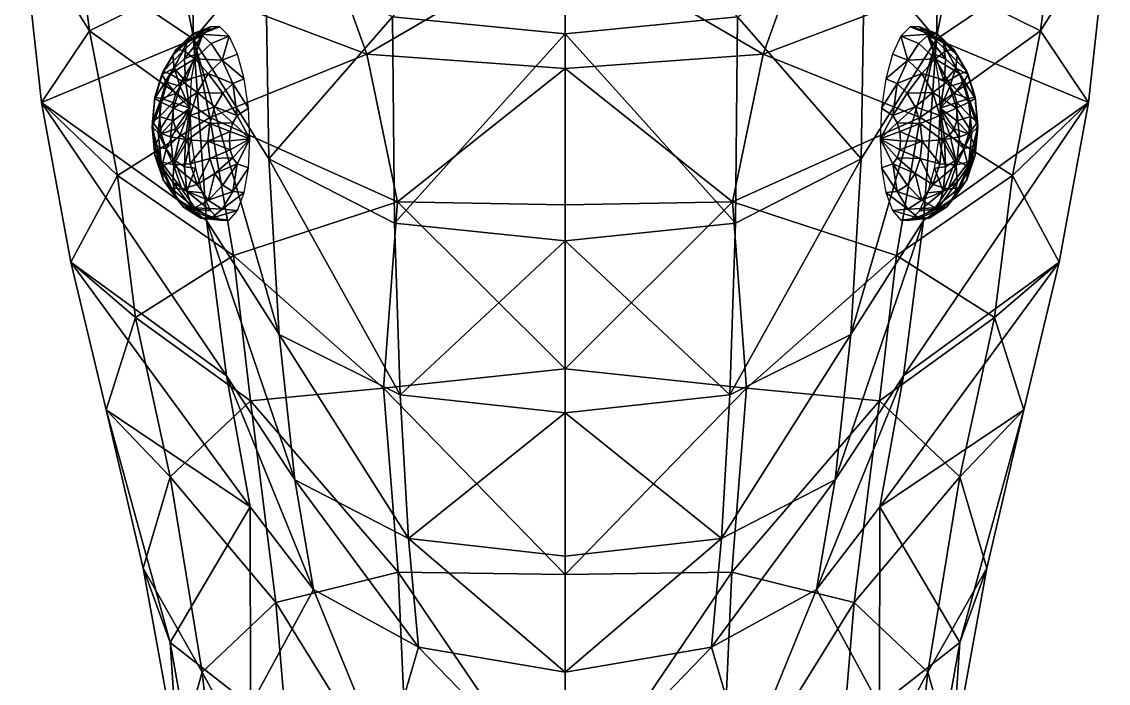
# Model space of a CAD drawing. Extents: x -0.59 to 0.59, y -0.39 to 0.28.
# Drawn here: x -0.02288 to 0.02288, y -0.33772 to -0.30985 of the extents above; entities that cross this region are included whole.
import ezdxf

# ---------------------------------------------------------------- set-up
doc = ezdxf.new("R2010")
doc.units = 0
doc.layers.add('GOOSECAN$LWO', color=1, linetype='CONTINUOUS')

msp = doc.modelspace()

# ---------------------------------------------------------------- linework, layer by layer
at = {"layer": 'GOOSECAN$LWO'}
for points in [[(-0.007263, -0.309635, 0.024221), (0, -0.310353, 0.025931), (0, -0.300703, 0.027472)], [(0, -0.310353, 0.025931), (0.007263, -0.309635, 0.024221), (0, -0.300703, 0.027472)], [(-0.015648, -0.310585, 0.005361), (-0.015827, -0.301977, 0.006804), (-0.022877, -0.30569, -0.006572)], [(-0.012615, -0.306974, 0.018164), (-0.015827, -0.301977, 0.006804), (-0.015648, -0.310585, 0.005361)], [(0.015827, -0.301977, 0.006804), (0.012615, -0.306974, 0.018164), (0.015648, -0.310585, 0.005361)], [(0.015827, -0.301977, 0.006804), (0.015648, -0.310585, 0.005361), (0.022877, -0.30569, -0.006572)], [(-0.020926, -0.303267, -0.016099), (-0.02002, -0.310225, -0.016864), (-0.022877, -0.30569, -0.006572)], [(-0.016091, -0.308275, -0.023287), (-0.02002, -0.310225, -0.016864), (-0.020926, -0.303267, -0.016099)], [(0.02002, -0.310225, -0.016864), (0.016091, -0.308275, -0.023287), (0.020926, -0.303267, -0.016099)], [(0.02002, -0.310225, -0.016864), (0.020926, -0.303267, -0.016099), (0.022877, -0.30569, -0.006572)], [(-0.015648, -0.310585, 0.005361), (-0.022877, -0.30569, -0.006572), (-0.022046, -0.313249, -0.008483)], [(-0.02002, -0.310225, -0.016864), (-0.022046, -0.313249, -0.008483), (-0.022877, -0.30569, -0.006572)], [(0.022877, -0.30569, -0.006572), (0.015648, -0.310585, 0.005361), (0.022046, -0.313249, -0.008483)], [(0.022046, -0.313249, -0.008483), (0.02002, -0.310225, -0.016864), (0.022877, -0.30569, -0.006572)], [(-0.016091, -0.308275, -0.023287), (-0.010169, -0.306142, -0.027298), (-0.008351, -0.311205, -0.027261)], [(-0.008351, -0.311205, -0.027261), (-0.010169, -0.306142, -0.027298), (0, -0.306334, -0.029576)], [(0, -0.306334, -0.029576), (0, -0.311809, -0.028699), (-0.008351, -0.311205, -0.027261)], [(0.010169, -0.306142, -0.027298), (0.008351, -0.311205, -0.027261), (0, -0.306334, -0.029576)], [(0, -0.311809, -0.028699), (0, -0.306334, -0.029576), (0.008351, -0.311205, -0.027261)], [(0.010169, -0.306142, -0.027298), (0.016091, -0.308275, -0.023287), (0.008351, -0.311205, -0.027261)], [(-0.015648, -0.310585, 0.005361), (-0.012475, -0.315617, 0.015912), (-0.012615, -0.306974, 0.018164)], [(-0.007263, -0.309635, 0.024221), (-0.012615, -0.306974, 0.018164), (-0.012475, -0.315617, 0.015912)], [(0.012615, -0.306974, 0.018164), (0.007263, -0.309635, 0.024221), (0.012475, -0.315617, 0.015912)], [(0.012475, -0.315617, 0.015912), (0.015648, -0.310585, 0.005361), (0.012615, -0.306974, 0.018164)], [(-0.02002, -0.310225, -0.016864), (-0.016091, -0.308275, -0.023287), (-0.014962, -0.313876, -0.023646)], [(-0.008351, -0.311205, -0.027261), (-0.014962, -0.313876, -0.023646), (-0.016091, -0.308275, -0.023287)], [(0.014962, -0.313876, -0.023646), (0.008351, -0.311205, -0.027261), (0.016091, -0.308275, -0.023287)], [(0.016091, -0.308275, -0.023287), (0.02002, -0.310225, -0.016864), (0.014962, -0.313876, -0.023646)], [(-0.007186, -0.318328, 0.021522), (-0.007263, -0.309635, 0.024221), (-0.012475, -0.315617, 0.015912)], [(0, -0.310353, 0.025931), (-0.007263, -0.309635, 0.024221), (-0.007186, -0.318328, 0.021522)], [(0.007263, -0.309635, 0.024221), (0, -0.310353, 0.025931), (0.007186, -0.318328, 0.021522)], [(0.007263, -0.309635, 0.024221), (0.007186, -0.318328, 0.021522), (0.012475, -0.315617, 0.015912)], [(-0.014926, -0.310057, 0.004219), (-0.015278, -0.310457, 0.003221), (-0.015925, -0.310713, 0.003693)], [(-0.015687, -0.310359, 0.004773), (-0.014926, -0.310057, 0.004219), (-0.015925, -0.310713, 0.003693)], [(-0.014535, -0.310055, 0.005263), (-0.014926, -0.310057, 0.004219), (-0.015687, -0.310359, 0.004773)], [(-0.015336, -0.310374, 0.005845), (-0.014535, -0.310055, 0.005263), (-0.015687, -0.310359, 0.004773)], [(-0.014145, -0.310453, 0.006251), (-0.014535, -0.310055, 0.005263), (-0.015336, -0.310374, 0.005845)], [(0.014535, -0.310055, 0.005263), (0.014145, -0.310453, 0.006251), (0.015336, -0.310374, 0.005845)], [(0.014926, -0.310057, 0.004219), (0.014535, -0.310055, 0.005263), (0.015687, -0.310359, 0.004773)], [(0.014535, -0.310055, 0.005263), (0.015336, -0.310374, 0.005845), (0.015687, -0.310359, 0.004773)], [(0.015278, -0.310457, 0.003221), (0.014926, -0.310057, 0.004219), (0.015925, -0.310713, 0.003693)], [(0.014926, -0.310057, 0.004219), (0.015687, -0.310359, 0.004773), (0.015925, -0.310713, 0.003693)], [(-0.022046, -0.313249, -0.008483), (-0.02002, -0.310225, -0.016864), (-0.01884, -0.316326, -0.018449)], [(-0.022046, -0.313249, -0.008483), (-0.01509, -0.318218, 0.00247), (-0.015648, -0.310585, 0.005361)], [(-0.01884, -0.316326, -0.018449), (-0.02002, -0.310225, -0.016864), (-0.014962, -0.313876, -0.023646)], [(-0.015687, -0.310359, 0.004773), (-0.015925, -0.310713, 0.003693), (-0.016509, -0.311267, 0.004073)], [(-0.016373, -0.31101, 0.00522), (-0.015687, -0.310359, 0.004773), (-0.016509, -0.311267, 0.004073)], [(-0.015336, -0.310374, 0.005845), (-0.015687, -0.310359, 0.004773), (-0.016373, -0.31101, 0.00522)], [(-0.016058, -0.31106, 0.006315), (-0.015336, -0.310374, 0.005845), (-0.016373, -0.31101, 0.00522)], [(-0.015336, -0.310374, 0.005845), (-0.016058, -0.31106, 0.006315), (-0.015593, -0.31141, 0.007252)], [(-0.015278, -0.310457, 0.003221), (-0.015557, -0.311218, 0.002368), (-0.016028, -0.311403, 0.002711)], [(-0.015925, -0.310713, 0.003693), (-0.015278, -0.310457, 0.003221), (-0.016028, -0.311403, 0.002711)], [(-0.012037, -0.323019, 0.012163), (-0.012475, -0.315617, 0.015912), (-0.015648, -0.310585, 0.005361)], [(-0.015648, -0.310585, 0.005361), (-0.01509, -0.318218, 0.00247), (-0.012037, -0.323019, 0.012163)], [(-0.015593, -0.31141, 0.007252), (-0.014906, -0.310757, 0.006805), (-0.015336, -0.310374, 0.005845)], [(-0.014906, -0.310757, 0.006805), (-0.014145, -0.310453, 0.006251), (-0.015336, -0.310374, 0.005845)], [(-0.014145, -0.310453, 0.006251), (-0.014906, -0.310757, 0.006805), (-0.014441, -0.311471, 0.007558)], [(-0.014441, -0.311471, 0.007558), (-0.013793, -0.311212, 0.007086), (-0.014145, -0.310453, 0.006251)], [(-0.007186, -0.318328, 0.021522), (0, -0.319078, 0.023096), (0, -0.310353, 0.025931)], [(0, -0.319078, 0.023096), (0.007186, -0.318328, 0.021522), (0, -0.310353, 0.025931)], [(0.012475, -0.315617, 0.015912), (0.012037, -0.323019, 0.012163), (0.015648, -0.310585, 0.005361)], [(0.01509, -0.318218, 0.00247), (0.015648, -0.310585, 0.005361), (0.012037, -0.323019, 0.012163)], [(0.013793, -0.311212, 0.007086), (0.014441, -0.311471, 0.007558), (0.014145, -0.310453, 0.006251)], [(0.014145, -0.310453, 0.006251), (0.014906, -0.310757, 0.006805), (0.015336, -0.310374, 0.005845)], [(0.014906, -0.310757, 0.006805), (0.014145, -0.310453, 0.006251), (0.014441, -0.311471, 0.007558)], [(0.014906, -0.310757, 0.006805), (0.015593, -0.31141, 0.007252), (0.015336, -0.310374, 0.005845)], [(0.02002, -0.310225, -0.016864), (0.01884, -0.316326, -0.018449), (0.014962, -0.313876, -0.023646)], [(0.01509, -0.318218, 0.00247), (0.022046, -0.313249, -0.008483), (0.015648, -0.310585, 0.005361)], [(0.015557, -0.311218, 0.002368), (0.015278, -0.310457, 0.003221), (0.016028, -0.311403, 0.002711)], [(0.015278, -0.310457, 0.003221), (0.015925, -0.310713, 0.003693), (0.016028, -0.311403, 0.002711)], [(0.015687, -0.310359, 0.004773), (0.015336, -0.310374, 0.005845), (0.016373, -0.31101, 0.00522)], [(0.015336, -0.310374, 0.005845), (0.016058, -0.31106, 0.006315), (0.016373, -0.31101, 0.00522)], [(0.016058, -0.31106, 0.006315), (0.015336, -0.310374, 0.005845), (0.015593, -0.31141, 0.007252)], [(0.015925, -0.310713, 0.003693), (0.015687, -0.310359, 0.004773), (0.016509, -0.311267, 0.004073)], [(0.015687, -0.310359, 0.004773), (0.016373, -0.31101, 0.00522), (0.016509, -0.311267, 0.004073)], [(0.02002, -0.310225, -0.016864), (0.022046, -0.313249, -0.008483), (0.01884, -0.316326, -0.018449)], [(-0.016373, -0.31101, 0.00522), (-0.016509, -0.311267, 0.004073), (-0.016973, -0.312064, 0.004325)], [(-0.016918, -0.311947, 0.005516), (-0.016373, -0.31101, 0.00522), (-0.016973, -0.312064, 0.004325)], [(-0.016058, -0.31106, 0.006315), (-0.016373, -0.31101, 0.00522), (-0.016918, -0.311947, 0.005516)], [(-0.016631, -0.312046, 0.006627), (-0.016058, -0.31106, 0.006315), (-0.016918, -0.311947, 0.005516)], [(-0.015593, -0.31141, 0.007252), (-0.016058, -0.31106, 0.006315), (-0.016631, -0.312046, 0.006627)], [(-0.016509, -0.311267, 0.004073), (-0.015925, -0.310713, 0.003693), (-0.016452, -0.311805, 0.002987)], [(-0.015925, -0.310713, 0.003693), (-0.016028, -0.311403, 0.002711), (-0.016452, -0.311805, 0.002987)], [(-0.014441, -0.311471, 0.007558), (-0.014906, -0.310757, 0.006805), (-0.015593, -0.31141, 0.007252)], [(0.014906, -0.310757, 0.006805), (0.014441, -0.311471, 0.007558), (0.015593, -0.31141, 0.007252)], [(0.016058, -0.31106, 0.006315), (0.015593, -0.31141, 0.007252), (0.016631, -0.312046, 0.006627)], [(0.016028, -0.311403, 0.002711), (0.015925, -0.310713, 0.003693), (0.016452, -0.311805, 0.002987)], [(0.015925, -0.310713, 0.003693), (0.016509, -0.311267, 0.004073), (0.016452, -0.311805, 0.002987)], [(0.016373, -0.31101, 0.00522), (0.016058, -0.31106, 0.006315), (0.016918, -0.311947, 0.005516)], [(0.016058, -0.31106, 0.006315), (0.016631, -0.312046, 0.006627), (0.016918, -0.311947, 0.005516)], [(0.016509, -0.311267, 0.004073), (0.016373, -0.31101, 0.00522), (0.016973, -0.312064, 0.004325)], [(0.016373, -0.31101, 0.00522), (0.016918, -0.311947, 0.005516), (0.016973, -0.312064, 0.004325)], [(-0.016973, -0.312064, 0.004325), (-0.016509, -0.311267, 0.004073), (-0.016452, -0.311805, 0.002987)], [(-0.016138, -0.312349, 0.007548), (-0.015593, -0.31141, 0.007252), (-0.016631, -0.312046, 0.006627)], [(-0.016452, -0.311805, 0.002987), (-0.016028, -0.311403, 0.002711), (-0.015984, -0.312361, 0.001922)], [(-0.015024, -0.312027, 0.007938), (-0.015593, -0.31141, 0.007252), (-0.016138, -0.312349, 0.007548)], [(-0.016028, -0.311403, 0.002711), (-0.015557, -0.311218, 0.002368), (-0.015984, -0.312361, 0.001922)], [(-0.015557, -0.311218, 0.002368), (-0.015737, -0.312263, 0.001742), (-0.015984, -0.312361, 0.001922)], [(-0.015024, -0.312027, 0.007938), (-0.014441, -0.311471, 0.007558), (-0.015593, -0.31141, 0.007252)], [(-0.013984, -0.312445, 0.00803), (-0.014441, -0.311471, 0.007558), (-0.015024, -0.312027, 0.007938)], [(-0.008351, -0.311205, -0.027261), (-0.007047, -0.317439, -0.027487), (-0.014962, -0.313876, -0.023646)], [(-0.013514, -0.312256, 0.007688), (-0.013793, -0.311212, 0.007086), (-0.014441, -0.311471, 0.007558)], [(-0.013984, -0.312445, 0.00803), (-0.013514, -0.312256, 0.007688), (-0.014441, -0.311471, 0.007558)], [(-0.007047, -0.317439, -0.027487), (-0.008351, -0.311205, -0.027261), (0, -0.311809, -0.028699)], [(0.008351, -0.311205, -0.027261), (0.007047, -0.317439, -0.027487), (0, -0.311809, -0.028699)], [(0.007047, -0.317439, -0.027487), (0.008351, -0.311205, -0.027261), (0.014962, -0.313876, -0.023646)], [(0.013793, -0.311212, 0.007086), (0.013514, -0.312256, 0.007688), (0.014441, -0.311471, 0.007558)], [(0.013514, -0.312256, 0.007688), (0.013984, -0.312445, 0.00803), (0.014441, -0.311471, 0.007558)], [(0.014441, -0.311471, 0.007558), (0.013984, -0.312445, 0.00803), (0.015024, -0.312027, 0.007938)], [(0.014441, -0.311471, 0.007558), (0.015024, -0.312027, 0.007938), (0.015593, -0.31141, 0.007252)], [(0.015593, -0.31141, 0.007252), (0.015024, -0.312027, 0.007938), (0.016138, -0.312349, 0.007548)], [(0.015737, -0.312263, 0.001742), (0.015557, -0.311218, 0.002368), (0.015984, -0.312361, 0.001922)], [(0.015557, -0.311218, 0.002368), (0.016028, -0.311403, 0.002711), (0.015984, -0.312361, 0.001922)], [(0.015593, -0.31141, 0.007252), (0.016138, -0.312349, 0.007548), (0.016631, -0.312046, 0.006627)], [(0.016028, -0.311403, 0.002711), (0.016452, -0.311805, 0.002987), (0.015984, -0.312361, 0.001922)], [(0.016509, -0.311267, 0.004073), (0.016973, -0.312064, 0.004325), (0.016452, -0.311805, 0.002987)], [(-0.016918, -0.311947, 0.005516), (-0.016973, -0.312064, 0.004325), (-0.01727, -0.313026, 0.004424)], [(-0.017268, -0.313079, 0.005633), (-0.016918, -0.311947, 0.005516), (-0.01727, -0.313026, 0.004424)], [(-0.016631, -0.312046, 0.006627), (-0.016918, -0.311947, 0.005516), (-0.017268, -0.313079, 0.005633)], [(-0.016452, -0.311805, 0.002987), (-0.016789, -0.312384, 0.00317), (-0.016973, -0.312064, 0.004325)], [(-0.016789, -0.312384, 0.00317), (-0.016452, -0.311805, 0.002987), (-0.016207, -0.312572, 0.002068)], [(-0.015984, -0.312361, 0.001922), (-0.016207, -0.312572, 0.002068), (-0.016452, -0.311805, 0.002987)], [(-0.015488, -0.312826, 0.008189), (-0.015024, -0.312027, 0.007938), (-0.016138, -0.312349, 0.007548)], [(-0.014408, -0.312849, 0.008306), (-0.015024, -0.312027, 0.007938), (-0.015488, -0.312826, 0.008189)], [(-0.014408, -0.312849, 0.008306), (-0.013984, -0.312445, 0.00803), (-0.015024, -0.312027, 0.007938)], [(0, -0.317553, -0.028487), (-0.007047, -0.317439, -0.027487), (0, -0.311809, -0.028699)], [(0.007047, -0.317439, -0.027487), (0, -0.317553, -0.028487), (0, -0.311809, -0.028699)], [(0.013984, -0.312445, 0.00803), (0.014408, -0.312849, 0.008306), (0.015024, -0.312027, 0.007938)], [(0.015024, -0.312027, 0.007938), (0.014408, -0.312849, 0.008306), (0.015488, -0.312826, 0.008189)], [(0.015024, -0.312027, 0.007938), (0.015488, -0.312826, 0.008189), (0.016138, -0.312349, 0.007548)], [(0.016207, -0.312572, 0.002068), (0.015984, -0.312361, 0.001922), (0.016452, -0.311805, 0.002987)], [(0.016452, -0.311805, 0.002987), (0.016789, -0.312384, 0.00317), (0.016207, -0.312572, 0.002068)], [(0.016789, -0.312384, 0.00317), (0.016452, -0.311805, 0.002987), (0.016973, -0.312064, 0.004325)], [(0.016918, -0.311947, 0.005516), (0.016631, -0.312046, 0.006627), (0.017268, -0.313079, 0.005633)], [(0.016973, -0.312064, 0.004325), (0.016918, -0.311947, 0.005516), (0.01727, -0.313026, 0.004424)], [(0.016918, -0.311947, 0.005516), (0.017268, -0.313079, 0.005633), (0.01727, -0.313026, 0.004424)], [(-0.01727, -0.313026, 0.004424), (-0.016973, -0.312064, 0.004325), (-0.016789, -0.312384, 0.00317)], [(-0.016789, -0.312384, 0.00317), (-0.017005, -0.313083, 0.003242), (-0.01727, -0.313026, 0.004424)], [(-0.016998, -0.313236, 0.006749), (-0.016631, -0.312046, 0.006627), (-0.017268, -0.313079, 0.005633)], [(-0.017005, -0.313083, 0.003242), (-0.016789, -0.312384, 0.00317), (-0.016384, -0.312876, 0.002164)], [(-0.016138, -0.312349, 0.007548), (-0.016631, -0.312046, 0.006627), (-0.016998, -0.313236, 0.006749)], [(-0.016487, -0.313481, 0.007664), (-0.016138, -0.312349, 0.007548), (-0.016998, -0.313236, 0.006749)], [(-0.016207, -0.312572, 0.002068), (-0.016384, -0.312876, 0.002164), (-0.016789, -0.312384, 0.00317)], [(-0.015488, -0.312826, 0.008189), (-0.016138, -0.312349, 0.007548), (-0.016487, -0.313481, 0.007664)], [(-0.016207, -0.312572, 0.002068), (-0.015984, -0.312361, 0.001922), (-0.015799, -0.313491, 0.001406)], [(-0.015984, -0.312361, 0.001922), (-0.015737, -0.312263, 0.001742), (-0.015799, -0.313491, 0.001406)], [(-0.013805, -0.313796, 0.008321), (-0.013984, -0.312445, 0.00803), (-0.014408, -0.312849, 0.008306)], [(-0.013334, -0.313484, 0.007996), (-0.013514, -0.312256, 0.007688), (-0.013984, -0.312445, 0.00803)], [(-0.013805, -0.313796, 0.008321), (-0.013334, -0.313484, 0.007996), (-0.013984, -0.312445, 0.00803)], [(0.013514, -0.312256, 0.007688), (0.013334, -0.313484, 0.007996), (0.013984, -0.312445, 0.00803)], [(0.013334, -0.313484, 0.007996), (0.013805, -0.313796, 0.008321), (0.013984, -0.312445, 0.00803)], [(0.013984, -0.312445, 0.00803), (0.013805, -0.313796, 0.008321), (0.014408, -0.312849, 0.008306)], [(0.016138, -0.312349, 0.007548), (0.015488, -0.312826, 0.008189), (0.016487, -0.313481, 0.007664)], [(0.015737, -0.312263, 0.001742), (0.015984, -0.312361, 0.001922), (0.015799, -0.313491, 0.001406)], [(0.015984, -0.312361, 0.001922), (0.016207, -0.312572, 0.002068), (0.015799, -0.313491, 0.001406)], [(0.016631, -0.312046, 0.006627), (0.016138, -0.312349, 0.007548), (0.016998, -0.313236, 0.006749)], [(0.016138, -0.312349, 0.007548), (0.016487, -0.313481, 0.007664), (0.016998, -0.313236, 0.006749)], [(0.016384, -0.312876, 0.002164), (0.016207, -0.312572, 0.002068), (0.016789, -0.312384, 0.00317)], [(0.016789, -0.312384, 0.00317), (0.017005, -0.313083, 0.003242), (0.016384, -0.312876, 0.002164)], [(0.016631, -0.312046, 0.006627), (0.016998, -0.313236, 0.006749), (0.017268, -0.313079, 0.005633)], [(0.016973, -0.312064, 0.004325), (0.01727, -0.313026, 0.004424), (0.016789, -0.312384, 0.00317)], [(0.017005, -0.313083, 0.003242), (0.016789, -0.312384, 0.00317), (0.01727, -0.313026, 0.004424)], [(-0.016384, -0.312876, 0.002164), (-0.016498, -0.313244, 0.002202), (-0.017005, -0.313083, 0.003242)], [(-0.016498, -0.313244, 0.002202), (-0.016384, -0.312876, 0.002164), (-0.015799, -0.313491, 0.001406)], [(-0.015786, -0.31379, 0.008288), (-0.015488, -0.312826, 0.008189), (-0.016487, -0.313481, 0.007664)], [(-0.016384, -0.312876, 0.002164), (-0.016207, -0.312572, 0.002068), (-0.015799, -0.313491, 0.001406)], [(-0.014745, -0.31343, 0.008489), (-0.015488, -0.312826, 0.008189), (-0.015786, -0.31379, 0.008288)], [(-0.014745, -0.31343, 0.008489), (-0.014408, -0.312849, 0.008306), (-0.015488, -0.312826, 0.008189)], [(-0.013805, -0.313796, 0.008321), (-0.014408, -0.312849, 0.008306), (-0.014745, -0.31343, 0.008489)], [(0.014408, -0.312849, 0.008306), (0.013805, -0.313796, 0.008321), (0.014745, -0.31343, 0.008489)], [(0.014408, -0.312849, 0.008306), (0.014745, -0.31343, 0.008489), (0.015488, -0.312826, 0.008189)], [(0.015488, -0.312826, 0.008189), (0.014745, -0.31343, 0.008489), (0.015786, -0.31379, 0.008288)], [(0.015488, -0.312826, 0.008189), (0.015786, -0.31379, 0.008288), (0.016487, -0.313481, 0.007664)], [(0.016207, -0.312572, 0.002068), (0.016384, -0.312876, 0.002164), (0.015799, -0.313491, 0.001406)], [(0.016384, -0.312876, 0.002164), (0.016498, -0.313244, 0.002202), (0.015799, -0.313491, 0.001406)], [(0.016498, -0.313244, 0.002202), (0.016384, -0.312876, 0.002164), (0.017005, -0.313083, 0.003242)], [(-0.022046, -0.313249, -0.008483), (-0.020808, -0.31997, -0.01166), (-0.014258, -0.324769, -0.002396)], [(-0.014258, -0.324769, -0.002396), (-0.01509, -0.318218, 0.00247), (-0.022046, -0.313249, -0.008483)], [(-0.01884, -0.316326, -0.018449), (-0.020808, -0.31997, -0.01166), (-0.022046, -0.313249, -0.008483)], [(-0.017389, -0.314294, 0.005557), (-0.017268, -0.313079, 0.005633), (-0.017373, -0.31406, 0.00436)], [(-0.016998, -0.313236, 0.006749), (-0.017268, -0.313079, 0.005633), (-0.017389, -0.314294, 0.005557)], [(-0.017125, -0.314514, 0.00667), (-0.016998, -0.313236, 0.006749), (-0.017389, -0.314294, 0.005557)], [(-0.017373, -0.31406, 0.00436), (-0.01727, -0.313026, 0.004424), (-0.017005, -0.313083, 0.003242)], [(-0.017268, -0.313079, 0.005633), (-0.01727, -0.313026, 0.004424), (-0.017373, -0.31406, 0.00436)], [(-0.017005, -0.313083, 0.003242), (-0.01708, -0.313834, 0.003196), (-0.017373, -0.31406, 0.00436)], [(-0.016487, -0.313481, 0.007664), (-0.016998, -0.313236, 0.006749), (-0.017125, -0.314514, 0.00667)], [(-0.01708, -0.313834, 0.003196), (-0.017005, -0.313083, 0.003242), (-0.016498, -0.313244, 0.002202)], [(-0.016498, -0.313244, 0.002202), (-0.016498, -0.314022, 0.002093), (-0.01708, -0.313834, 0.003196)], [(-0.016498, -0.314022, 0.002093), (-0.016498, -0.313244, 0.002202), (-0.015799, -0.313491, 0.001406)], [(0.020808, -0.31997, -0.01166), (0.022046, -0.313249, -0.008483), (0.014258, -0.324769, -0.002396)], [(0.01509, -0.318218, 0.00247), (0.014258, -0.324769, -0.002396), (0.022046, -0.313249, -0.008483)], [(0.016498, -0.313244, 0.002202), (0.016498, -0.314022, 0.002093), (0.015799, -0.313491, 0.001406)], [(0.016998, -0.313236, 0.006749), (0.016487, -0.313481, 0.007664), (0.017125, -0.314514, 0.00667)], [(0.017005, -0.313083, 0.003242), (0.01708, -0.313834, 0.003196), (0.016498, -0.313244, 0.002202)], [(0.016498, -0.314022, 0.002093), (0.016498, -0.313244, 0.002202), (0.01708, -0.313834, 0.003196)], [(0.017268, -0.313079, 0.005633), (0.016998, -0.313236, 0.006749), (0.017389, -0.314294, 0.005557)], [(0.016998, -0.313236, 0.006749), (0.017125, -0.314514, 0.00667), (0.017389, -0.314294, 0.005557)], [(0.01727, -0.313026, 0.004424), (0.017373, -0.31406, 0.00436), (0.017005, -0.313083, 0.003242)], [(0.01708, -0.313834, 0.003196), (0.017005, -0.313083, 0.003242), (0.017373, -0.31406, 0.00436)], [(0.01727, -0.313026, 0.004424), (0.017268, -0.313079, 0.005633), (0.017373, -0.31406, 0.00436)], [(0.017268, -0.313079, 0.005633), (0.017389, -0.314294, 0.005557), (0.017373, -0.31406, 0.00436)], [(0.020808, -0.31997, -0.01166), (0.01884, -0.316326, -0.018449), (0.022046, -0.313249, -0.008483)], [(-0.017373, -0.31406, 0.00436), (-0.01708, -0.313834, 0.003196), (-0.017005, -0.314563, 0.003035)], [(-0.016608, -0.314696, 0.007589), (-0.016487, -0.313481, 0.007664), (-0.017125, -0.314514, 0.00667)], [(-0.017005, -0.314563, 0.003035), (-0.01708, -0.313834, 0.003196), (-0.016498, -0.314022, 0.002093)], [(-0.015786, -0.31379, 0.008288), (-0.016487, -0.313481, 0.007664), (-0.016608, -0.314696, 0.007589)], [(-0.015888, -0.314823, 0.008224), (-0.015786, -0.31379, 0.008288), (-0.016608, -0.314696, 0.007589)], [(-0.016384, -0.314356, 0.001957), (-0.016498, -0.314022, 0.002093), (-0.015799, -0.313491, 0.001406)], [(-0.016207, -0.314609, 0.001783), (-0.016384, -0.314356, 0.001957), (-0.015799, -0.313491, 0.001406)], [(-0.015984, -0.314756, 0.001588), (-0.016207, -0.314609, 0.001783), (-0.015799, -0.313491, 0.001406)], [(-0.015737, -0.314782, 0.001391), (-0.015984, -0.314756, 0.001588), (-0.015799, -0.313491, 0.001406)], [(-0.014961, -0.31413, 0.008561), (-0.015786, -0.31379, 0.008288), (-0.015888, -0.314823, 0.008224)], [(-0.014961, -0.31413, 0.008561), (-0.014745, -0.31343, 0.008489), (-0.015786, -0.31379, 0.008288)], [(-0.013982, -0.314102, 0.008417), (-0.014745, -0.31343, 0.008489), (-0.014961, -0.31413, 0.008561)], [(-0.013982, -0.314102, 0.008417), (-0.013805, -0.313796, 0.008321), (-0.014745, -0.31343, 0.008489)], [(-0.013805, -0.313796, 0.008321), (-0.013982, -0.314102, 0.008417), (-0.013272, -0.314775, 0.007981)], [(-0.013334, -0.313484, 0.007996), (-0.013805, -0.313796, 0.008321), (-0.013272, -0.314775, 0.007981)], [(0.013805, -0.313796, 0.008321), (0.013334, -0.313484, 0.007996), (0.013272, -0.314775, 0.007981)], [(0.013982, -0.314102, 0.008417), (0.013805, -0.313796, 0.008321), (0.013272, -0.314775, 0.007981)], [(0.013805, -0.313796, 0.008321), (0.013982, -0.314102, 0.008417), (0.014745, -0.31343, 0.008489)], [(0.014745, -0.31343, 0.008489), (0.013982, -0.314102, 0.008417), (0.014961, -0.31413, 0.008561)], [(0.014745, -0.31343, 0.008489), (0.014961, -0.31413, 0.008561), (0.015786, -0.31379, 0.008288)], [(0.015786, -0.31379, 0.008288), (0.014961, -0.31413, 0.008561), (0.015888, -0.314823, 0.008224)], [(0.015984, -0.314756, 0.001588), (0.015737, -0.314782, 0.001391), (0.015799, -0.313491, 0.001406)], [(0.016487, -0.313481, 0.007664), (0.015786, -0.31379, 0.008288), (0.016608, -0.314696, 0.007589)], [(0.015786, -0.31379, 0.008288), (0.015888, -0.314823, 0.008224), (0.016608, -0.314696, 0.007589)], [(0.016498, -0.314022, 0.002093), (0.016384, -0.314356, 0.001957), (0.015799, -0.313491, 0.001406)], [(0.016384, -0.314356, 0.001957), (0.016207, -0.314609, 0.001783), (0.015799, -0.313491, 0.001406)], [(0.016207, -0.314609, 0.001783), (0.015984, -0.314756, 0.001588), (0.015799, -0.313491, 0.001406)], [(0.016487, -0.313481, 0.007664), (0.016608, -0.314696, 0.007589), (0.017125, -0.314514, 0.00667)], [(0.01708, -0.313834, 0.003196), (0.017005, -0.314563, 0.003035), (0.016498, -0.314022, 0.002093)], [(0.01708, -0.313834, 0.003196), (0.017373, -0.31406, 0.00436), (0.017005, -0.314563, 0.003035)], [(-0.01884, -0.316326, -0.018449), (-0.014962, -0.313876, -0.023646), (-0.013964, -0.319688, -0.024802)], [(-0.017389, -0.314294, 0.005557), (-0.017373, -0.31406, 0.00436), (-0.01727, -0.315064, 0.00414)], [(-0.017268, -0.315474, 0.005298), (-0.017389, -0.314294, 0.005557), (-0.01727, -0.315064, 0.00414)], [(-0.017389, -0.314294, 0.005557), (-0.017268, -0.315474, 0.005298), (-0.016998, -0.315754, 0.006397)], [(-0.016998, -0.315754, 0.006397), (-0.017125, -0.314514, 0.00667), (-0.017389, -0.314294, 0.005557)], [(-0.01727, -0.315064, 0.00414), (-0.017373, -0.31406, 0.00436), (-0.017005, -0.314563, 0.003035)], [(-0.017005, -0.314563, 0.003035), (-0.016498, -0.314022, 0.002093), (-0.016384, -0.314356, 0.001957)], [(-0.015036, -0.314882, 0.008514), (-0.014961, -0.31413, 0.008561), (-0.015888, -0.314823, 0.008224)], [(-0.014095, -0.31447, 0.008455), (-0.014961, -0.31413, 0.008561), (-0.015036, -0.314882, 0.008514)], [(-0.007047, -0.317439, -0.027487), (-0.013964, -0.319688, -0.024802), (-0.014962, -0.313876, -0.023646)], [(-0.014095, -0.31447, 0.008455), (-0.013982, -0.314102, 0.008417), (-0.014961, -0.31413, 0.008561)], [(-0.013982, -0.314102, 0.008417), (-0.014095, -0.31447, 0.008455), (-0.013272, -0.314775, 0.007981)], [(0.013964, -0.319688, -0.024802), (0.007047, -0.317439, -0.027487), (0.014962, -0.313876, -0.023646)], [(0.014095, -0.31447, 0.008455), (0.013982, -0.314102, 0.008417), (0.013272, -0.314775, 0.007981)], [(0.014962, -0.313876, -0.023646), (0.01884, -0.316326, -0.018449), (0.013964, -0.319688, -0.024802)], [(0.013982, -0.314102, 0.008417), (0.014095, -0.31447, 0.008455), (0.014961, -0.31413, 0.008561)], [(0.014961, -0.31413, 0.008561), (0.014095, -0.31447, 0.008455), (0.015036, -0.314882, 0.008514)], [(0.014961, -0.31413, 0.008561), (0.015036, -0.314882, 0.008514), (0.015888, -0.314823, 0.008224)], [(0.016498, -0.314022, 0.002093), (0.017005, -0.314563, 0.003035), (0.016384, -0.314356, 0.001957)], [(0.017268, -0.315474, 0.005298), (0.017389, -0.314294, 0.005557), (0.016998, -0.315754, 0.006397)], [(0.017125, -0.314514, 0.00667), (0.016998, -0.315754, 0.006397), (0.017389, -0.314294, 0.005557)], [(0.017373, -0.31406, 0.00436), (0.01727, -0.315064, 0.00414), (0.017005, -0.314563, 0.003035)], [(0.017389, -0.314294, 0.005557), (0.017268, -0.315474, 0.005298), (0.01727, -0.315064, 0.00414)], [(0.017373, -0.31406, 0.00436), (0.017389, -0.314294, 0.005557), (0.01727, -0.315064, 0.00414)], [(-0.01727, -0.315064, 0.00414), (-0.017005, -0.314563, 0.003035), (-0.016789, -0.3152, 0.002777)], [(-0.017125, -0.314514, 0.00667), (-0.016998, -0.315754, 0.006397), (-0.016487, -0.315876, 0.00733)], [(-0.016487, -0.315876, 0.00733), (-0.016608, -0.314696, 0.007589), (-0.017125, -0.314514, 0.00667)], [(-0.016789, -0.3152, 0.002777), (-0.017005, -0.314563, 0.003035), (-0.016384, -0.314356, 0.001957)], [(-0.016789, -0.3152, 0.002777), (-0.016384, -0.314356, 0.001957), (-0.016207, -0.314609, 0.001783)], [(-0.016452, -0.315681, 0.002446), (-0.016789, -0.3152, 0.002777), (-0.016207, -0.314609, 0.001783)], [(-0.015888, -0.314823, 0.008224), (-0.016608, -0.314696, 0.007589), (-0.016487, -0.315876, 0.00733)], [(-0.016452, -0.315681, 0.002446), (-0.016207, -0.314609, 0.001783), (-0.015984, -0.314756, 0.001588)], [(-0.016028, -0.315959, 0.002075), (-0.016452, -0.315681, 0.002446), (-0.015984, -0.314756, 0.001588)], [(-0.016028, -0.315959, 0.002075), (-0.015984, -0.314756, 0.001588), (-0.015737, -0.314782, 0.001391)], [(-0.014134, -0.314865, 0.008431), (-0.014095, -0.31447, 0.008455), (-0.015036, -0.314882, 0.008514)], [(-0.014095, -0.31447, 0.008455), (-0.014134, -0.314865, 0.008431), (-0.013272, -0.314775, 0.007981)], [(-0.014134, -0.314865, 0.008431), (-0.014095, -0.315248, 0.008346), (-0.013272, -0.314775, 0.007981)], [(-0.014095, -0.315248, 0.008346), (-0.013982, -0.315582, 0.008211), (-0.013272, -0.314775, 0.007981)], [(-0.013982, -0.315582, 0.008211), (-0.013805, -0.315833, 0.008037), (-0.013272, -0.314775, 0.007981)], [(-0.013805, -0.315833, 0.008037), (-0.013334, -0.316002, 0.007645), (-0.013272, -0.314775, 0.007981)], [(0.014134, -0.314865, 0.008431), (0.014095, -0.31447, 0.008455), (0.013272, -0.314775, 0.007981)], [(0.014095, -0.315248, 0.008346), (0.014134, -0.314865, 0.008431), (0.013272, -0.314775, 0.007981)], [(0.013982, -0.315582, 0.008211), (0.014095, -0.315248, 0.008346), (0.013272, -0.314775, 0.007981)], [(0.013805, -0.315833, 0.008037), (0.013982, -0.315582, 0.008211), (0.013272, -0.314775, 0.007981)], [(0.013334, -0.316002, 0.007645), (0.013805, -0.315833, 0.008037), (0.013272, -0.314775, 0.007981)], [(0.014095, -0.31447, 0.008455), (0.014134, -0.314865, 0.008431), (0.015036, -0.314882, 0.008514)], [(0.015984, -0.314756, 0.001588), (0.016028, -0.315959, 0.002075), (0.015737, -0.314782, 0.001391)], [(0.016608, -0.314696, 0.007589), (0.015888, -0.314823, 0.008224), (0.016487, -0.315876, 0.00733)], [(0.016207, -0.314609, 0.001783), (0.016452, -0.315681, 0.002446), (0.015984, -0.314756, 0.001588)], [(0.016452, -0.315681, 0.002446), (0.016028, -0.315959, 0.002075), (0.015984, -0.314756, 0.001588)], [(0.016384, -0.314356, 0.001957), (0.016789, -0.3152, 0.002777), (0.016207, -0.314609, 0.001783)], [(0.016789, -0.3152, 0.002777), (0.016452, -0.315681, 0.002446), (0.016207, -0.314609, 0.001783)], [(0.017005, -0.314563, 0.003035), (0.016789, -0.3152, 0.002777), (0.016384, -0.314356, 0.001957)], [(0.016998, -0.315754, 0.006397), (0.017125, -0.314514, 0.00667), (0.016487, -0.315876, 0.00733)], [(0.016608, -0.314696, 0.007589), (0.016487, -0.315876, 0.00733), (0.017125, -0.314514, 0.00667)], [(0.017005, -0.314563, 0.003035), (0.01727, -0.315064, 0.00414), (0.016789, -0.3152, 0.002777)], [(-0.016973, -0.315939, 0.003784), (-0.01727, -0.315064, 0.00414), (-0.016789, -0.3152, 0.002777)], [(-0.01727, -0.315064, 0.00414), (-0.016973, -0.315939, 0.003784), (-0.016918, -0.316503, 0.00488)], [(-0.016918, -0.316503, 0.00488), (-0.017268, -0.315474, 0.005298), (-0.01727, -0.315064, 0.00414)], [(-0.016973, -0.315939, 0.003784), (-0.016789, -0.3152, 0.002777), (-0.016452, -0.315681, 0.002446)], [(-0.015786, -0.315827, 0.008004), (-0.015888, -0.314823, 0.008224), (-0.016487, -0.315876, 0.00733)], [(-0.015557, -0.316008, 0.001699), (-0.016028, -0.315959, 0.002075), (-0.015737, -0.314782, 0.001391)], [(-0.015036, -0.314882, 0.008514), (-0.015888, -0.314823, 0.008224), (-0.015786, -0.315827, 0.008004)], [(-0.014961, -0.31561, 0.008354), (-0.015036, -0.314882, 0.008514), (-0.015786, -0.315827, 0.008004)], [(-0.014095, -0.315248, 0.008346), (-0.014134, -0.314865, 0.008431), (-0.015036, -0.314882, 0.008514)], [(-0.015036, -0.314882, 0.008514), (-0.014961, -0.31561, 0.008354), (-0.014095, -0.315248, 0.008346)], [(0.014134, -0.314865, 0.008431), (0.014095, -0.315248, 0.008346), (0.015036, -0.314882, 0.008514)], [(0.014961, -0.31561, 0.008354), (0.015036, -0.314882, 0.008514), (0.014095, -0.315248, 0.008346)], [(0.015036, -0.314882, 0.008514), (0.014961, -0.31561, 0.008354), (0.015786, -0.315827, 0.008004)], [(0.015888, -0.314823, 0.008224), (0.015036, -0.314882, 0.008514), (0.015786, -0.315827, 0.008004)], [(0.016028, -0.315959, 0.002075), (0.015557, -0.316008, 0.001699), (0.015737, -0.314782, 0.001391)], [(0.015888, -0.314823, 0.008224), (0.015786, -0.315827, 0.008004), (0.016487, -0.315876, 0.00733)], [(0.016789, -0.3152, 0.002777), (0.016973, -0.315939, 0.003784), (0.016452, -0.315681, 0.002446)], [(0.01727, -0.315064, 0.00414), (0.016973, -0.315939, 0.003784), (0.016789, -0.3152, 0.002777)], [(0.016973, -0.315939, 0.003784), (0.01727, -0.315064, 0.00414), (0.016918, -0.316503, 0.00488)], [(0.017268, -0.315474, 0.005298), (0.016918, -0.316503, 0.00488), (0.01727, -0.315064, 0.00414)], [(-0.017268, -0.315474, 0.005298), (-0.016918, -0.316503, 0.00488), (-0.016631, -0.316835, 0.005958)], [(-0.016631, -0.316835, 0.005958), (-0.016998, -0.315754, 0.006397), (-0.017268, -0.315474, 0.005298)], [(-0.016509, -0.316601, 0.003329), (-0.016973, -0.315939, 0.003784), (-0.016452, -0.315681, 0.002446)], [(-0.015925, -0.316984, 0.002818), (-0.016509, -0.316601, 0.003329), (-0.016452, -0.315681, 0.002446)], [(-0.016452, -0.315681, 0.002446), (-0.016028, -0.315959, 0.002075), (-0.015925, -0.316984, 0.002818)], [(-0.014961, -0.31561, 0.008354), (-0.015786, -0.315827, 0.008004), (-0.015488, -0.316701, 0.007648)], [(-0.014745, -0.316245, 0.008096), (-0.014961, -0.31561, 0.008354), (-0.015488, -0.316701, 0.007648)], [(-0.013982, -0.315582, 0.008211), (-0.014095, -0.315248, 0.008346), (-0.014961, -0.31561, 0.008354)], [(-0.014961, -0.31561, 0.008354), (-0.014745, -0.316245, 0.008096), (-0.013982, -0.315582, 0.008211)], [(-0.013805, -0.315833, 0.008037), (-0.013982, -0.315582, 0.008211), (-0.014745, -0.316245, 0.008096)], [(-0.006947, -0.32557, 0.017157), (-0.007186, -0.318328, 0.021522), (-0.012475, -0.315617, 0.015912)], [(-0.012037, -0.323019, 0.012163), (-0.006947, -0.32557, 0.017157), (-0.012475, -0.315617, 0.015912)], [(0.007186, -0.318328, 0.021522), (0.006947, -0.32557, 0.017157), (0.012475, -0.315617, 0.015912)], [(0.006947, -0.32557, 0.017157), (0.012037, -0.323019, 0.012163), (0.012475, -0.315617, 0.015912)], [(0.013982, -0.315582, 0.008211), (0.013805, -0.315833, 0.008037), (0.014745, -0.316245, 0.008096)], [(0.014095, -0.315248, 0.008346), (0.013982, -0.315582, 0.008211), (0.014961, -0.31561, 0.008354)], [(0.014745, -0.316245, 0.008096), (0.014961, -0.31561, 0.008354), (0.013982, -0.315582, 0.008211)], [(0.014961, -0.31561, 0.008354), (0.014745, -0.316245, 0.008096), (0.015488, -0.316701, 0.007648)], [(0.015786, -0.315827, 0.008004), (0.014961, -0.31561, 0.008354), (0.015488, -0.316701, 0.007648)], [(0.016028, -0.315959, 0.002075), (0.016452, -0.315681, 0.002446), (0.015925, -0.316984, 0.002818)], [(0.016509, -0.316601, 0.003329), (0.015925, -0.316984, 0.002818), (0.016452, -0.315681, 0.002446)], [(0.016973, -0.315939, 0.003784), (0.016509, -0.316601, 0.003329), (0.016452, -0.315681, 0.002446)], [(0.016918, -0.316503, 0.00488), (0.017268, -0.315474, 0.005298), (0.016631, -0.316835, 0.005958)], [(0.016998, -0.315754, 0.006397), (0.016631, -0.316835, 0.005958), (0.017268, -0.315474, 0.005298)], [(-0.016998, -0.315754, 0.006397), (-0.016631, -0.316835, 0.005958), (-0.016138, -0.316904, 0.006912)], [(-0.016138, -0.316904, 0.006912), (-0.016487, -0.315876, 0.00733), (-0.016998, -0.315754, 0.006397)], [(-0.016973, -0.315939, 0.003784), (-0.016509, -0.316601, 0.003329), (-0.016373, -0.31728, 0.004345)], [(-0.016373, -0.31728, 0.004345), (-0.016918, -0.316503, 0.00488), (-0.016973, -0.315939, 0.003784)], [(-0.015488, -0.316701, 0.007648), (-0.015786, -0.315827, 0.008004), (-0.016487, -0.315876, 0.00733)], [(-0.016487, -0.315876, 0.00733), (-0.016138, -0.316904, 0.006912), (-0.015488, -0.316701, 0.007648)], [(-0.015925, -0.316984, 0.002818), (-0.016028, -0.315959, 0.002075), (-0.015557, -0.316008, 0.001699)], [(-0.015278, -0.31705, 0.002301), (-0.015925, -0.316984, 0.002818), (-0.015557, -0.316008, 0.001699)], [(-0.014745, -0.316245, 0.008096), (-0.014408, -0.316724, 0.007765), (-0.013805, -0.315833, 0.008037)], [(-0.013805, -0.315833, 0.008037), (-0.014408, -0.316724, 0.007765), (-0.013984, -0.317, 0.007394)], [(-0.013334, -0.316002, 0.007645), (-0.013805, -0.315833, 0.008037), (-0.013984, -0.317, 0.007394)], [(-0.013984, -0.317, 0.007394), (-0.013514, -0.317046, 0.007019), (-0.013334, -0.316002, 0.007645)], [(0.013805, -0.315833, 0.008037), (0.013334, -0.316002, 0.007645), (0.013984, -0.317, 0.007394)], [(0.013514, -0.317046, 0.007019), (0.013984, -0.317, 0.007394), (0.013334, -0.316002, 0.007645)], [(0.014408, -0.316724, 0.007765), (0.014745, -0.316245, 0.008096), (0.013805, -0.315833, 0.008037)], [(0.014408, -0.316724, 0.007765), (0.013805, -0.315833, 0.008037), (0.013984, -0.317, 0.007394)], [(0.015925, -0.316984, 0.002818), (0.015278, -0.31705, 0.002301), (0.015557, -0.316008, 0.001699)], [(0.015786, -0.315827, 0.008004), (0.015488, -0.316701, 0.007648), (0.016487, -0.315876, 0.00733)], [(0.016138, -0.316904, 0.006912), (0.016487, -0.315876, 0.00733), (0.015488, -0.316701, 0.007648)], [(0.016028, -0.315959, 0.002075), (0.015925, -0.316984, 0.002818), (0.015557, -0.316008, 0.001699)], [(0.016631, -0.316835, 0.005958), (0.016998, -0.315754, 0.006397), (0.016138, -0.316904, 0.006912)], [(0.016487, -0.315876, 0.00733), (0.016138, -0.316904, 0.006912), (0.016998, -0.315754, 0.006397)], [(0.016509, -0.316601, 0.003329), (0.016973, -0.315939, 0.003784), (0.016373, -0.31728, 0.004345)], [(0.016918, -0.316503, 0.00488), (0.016373, -0.31728, 0.004345), (0.016973, -0.315939, 0.003784)], [(-0.01884, -0.316326, -0.018449), (-0.018087, -0.322301, -0.021214), (-0.020808, -0.31997, -0.01166)], [(-0.013964, -0.319688, -0.024802), (-0.018087, -0.322301, -0.021214), (-0.01884, -0.316326, -0.018449)], [(-0.016918, -0.316503, 0.00488), (-0.016373, -0.31728, 0.004345), (-0.016058, -0.317652, 0.005395)], [(-0.016058, -0.317652, 0.005395), (-0.016631, -0.316835, 0.005958), (-0.016918, -0.316503, 0.00488)], [(-0.016509, -0.316601, 0.003329), (-0.015925, -0.316984, 0.002818), (-0.015687, -0.31773, 0.003744)], [(-0.015687, -0.31773, 0.003744), (-0.016373, -0.31728, 0.004345), (-0.016509, -0.316601, 0.003329)], [(-0.014745, -0.316245, 0.008096), (-0.015488, -0.316701, 0.007648), (-0.015024, -0.317361, 0.007193)], [(-0.014408, -0.316724, 0.007765), (-0.014745, -0.316245, 0.008096), (-0.015024, -0.317361, 0.007193)], [(0.018087, -0.322301, -0.021214), (0.013964, -0.319688, -0.024802), (0.01884, -0.316326, -0.018449)], [(0.014745, -0.316245, 0.008096), (0.014408, -0.316724, 0.007765), (0.015024, -0.317361, 0.007193)], [(0.015488, -0.316701, 0.007648), (0.014745, -0.316245, 0.008096), (0.015024, -0.317361, 0.007193)], [(0.015925, -0.316984, 0.002818), (0.016509, -0.316601, 0.003329), (0.015687, -0.31773, 0.003744)], [(0.016373, -0.31728, 0.004345), (0.015687, -0.31773, 0.003744), (0.016509, -0.316601, 0.003329)], [(0.016373, -0.31728, 0.004345), (0.016918, -0.316503, 0.00488), (0.016058, -0.317652, 0.005395)], [(0.016631, -0.316835, 0.005958), (0.016058, -0.317652, 0.005395), (0.016918, -0.316503, 0.00488)], [(0.018087, -0.322301, -0.021214), (0.01884, -0.316326, -0.018449), (0.020808, -0.31997, -0.01166)], [(-0.016631, -0.316835, 0.005958), (-0.016058, -0.317652, 0.005395), (-0.015593, -0.31768, 0.006377)], [(-0.015593, -0.31768, 0.006377), (-0.016138, -0.316904, 0.006912), (-0.016631, -0.316835, 0.005958)], [(-0.015024, -0.317361, 0.007193), (-0.015488, -0.316701, 0.007648), (-0.016138, -0.316904, 0.006912)], [(-0.016138, -0.316904, 0.006912), (-0.015593, -0.31768, 0.006377), (-0.015024, -0.317361, 0.007193)], [(-0.015925, -0.316984, 0.002818), (-0.015278, -0.31705, 0.002301), (-0.014926, -0.317807, 0.003137)], [(-0.014926, -0.317807, 0.003137), (-0.015687, -0.31773, 0.003744), (-0.015925, -0.316984, 0.002818)], [(-0.013984, -0.317, 0.007394), (-0.014408, -0.316724, 0.007765), (-0.015024, -0.317361, 0.007193)], [(-0.015024, -0.317361, 0.007193), (-0.014441, -0.317741, 0.006682), (-0.013984, -0.317, 0.007394)], [(-0.013514, -0.317046, 0.007019), (-0.013984, -0.317, 0.007394), (-0.014441, -0.317741, 0.006682)], [(-0.014441, -0.317741, 0.006682), (-0.013793, -0.317805, 0.006166), (-0.013514, -0.317046, 0.007019)], [(0.013984, -0.317, 0.007394), (0.013514, -0.317046, 0.007019), (0.014441, -0.317741, 0.006682)], [(0.013793, -0.317805, 0.006166), (0.014441, -0.317741, 0.006682), (0.013514, -0.317046, 0.007019)], [(0.014408, -0.316724, 0.007765), (0.013984, -0.317, 0.007394), (0.015024, -0.317361, 0.007193)], [(0.014441, -0.317741, 0.006682), (0.015024, -0.317361, 0.007193), (0.013984, -0.317, 0.007394)], [(0.015278, -0.31705, 0.002301), (0.015925, -0.316984, 0.002818), (0.014926, -0.317807, 0.003137)], [(0.015687, -0.31773, 0.003744), (0.014926, -0.317807, 0.003137), (0.015925, -0.316984, 0.002818)], [(0.015488, -0.316701, 0.007648), (0.015024, -0.317361, 0.007193), (0.016138, -0.316904, 0.006912)], [(0.015593, -0.31768, 0.006377), (0.016138, -0.316904, 0.006912), (0.015024, -0.317361, 0.007193)], [(0.016058, -0.317652, 0.005395), (0.016631, -0.316835, 0.005958), (0.015593, -0.31768, 0.006377)], [(0.016138, -0.316904, 0.006912), (0.015593, -0.31768, 0.006377), (0.016631, -0.316835, 0.005958)], [(-0.016373, -0.31728, 0.004345), (-0.015687, -0.31773, 0.003744), (-0.015336, -0.318124, 0.004764)], [(-0.015336, -0.318124, 0.004764), (-0.016058, -0.317652, 0.005395), (-0.016373, -0.31728, 0.004345)], [(-0.014441, -0.317741, 0.006682), (-0.015024, -0.317361, 0.007193), (-0.015593, -0.31768, 0.006377)], [(-0.013964, -0.319688, -0.024802), (-0.007047, -0.317439, -0.027487), (-0.007639, -0.325289, -0.028301)], [(-0.007639, -0.325289, -0.028301), (-0.007047, -0.317439, -0.027487), (0, -0.324474, -0.028969)], [(-0.007047, -0.317439, -0.027487), (0, -0.317553, -0.028487), (0, -0.324474, -0.028969)], [(0, -0.317553, -0.028487), (0.007047, -0.317439, -0.027487), (0, -0.324474, -0.028969)], [(0.007047, -0.317439, -0.027487), (0.007639, -0.325289, -0.028301), (0, -0.324474, -0.028969)], [(0.007047, -0.317439, -0.027487), (0.013964, -0.319688, -0.024802), (0.007639, -0.325289, -0.028301)], [(0.015024, -0.317361, 0.007193), (0.014441, -0.317741, 0.006682), (0.015593, -0.31768, 0.006377)], [(0.015687, -0.31773, 0.003744), (0.016373, -0.31728, 0.004345), (0.015336, -0.318124, 0.004764)], [(0.016058, -0.317652, 0.005395), (0.015336, -0.318124, 0.004764), (0.016373, -0.31728, 0.004345)], [(-0.016058, -0.317652, 0.005395), (-0.015336, -0.318124, 0.004764), (-0.014906, -0.318128, 0.005776)], [(-0.014906, -0.318128, 0.005776), (-0.015593, -0.31768, 0.006377), (-0.016058, -0.317652, 0.005395)], [(-0.015687, -0.31773, 0.003744), (-0.014926, -0.317807, 0.003137), (-0.014535, -0.318205, 0.004125)], [(-0.014535, -0.318205, 0.004125), (-0.015336, -0.318124, 0.004764), (-0.015687, -0.31773, 0.003744)], [(-0.015593, -0.31768, 0.006377), (-0.014906, -0.318128, 0.005776), (-0.014441, -0.317741, 0.006682)], [(-0.013793, -0.317805, 0.006166), (-0.014441, -0.317741, 0.006682), (-0.014906, -0.318128, 0.005776)], [(-0.014906, -0.318128, 0.005776), (-0.014145, -0.318204, 0.005169), (-0.013793, -0.317805, 0.006166)], [(0.014441, -0.317741, 0.006682), (0.013793, -0.317805, 0.006166), (0.014906, -0.318128, 0.005776)], [(0.014145, -0.318204, 0.005169), (0.014906, -0.318128, 0.005776), (0.013793, -0.317805, 0.006166)], [(0.014906, -0.318128, 0.005776), (0.015593, -0.31768, 0.006377), (0.014441, -0.317741, 0.006682)], [(0.014926, -0.317807, 0.003137), (0.015687, -0.31773, 0.003744), (0.014535, -0.318205, 0.004125)], [(0.015336, -0.318124, 0.004764), (0.014535, -0.318205, 0.004125), (0.015687, -0.31773, 0.003744)], [(0.015336, -0.318124, 0.004764), (0.016058, -0.317652, 0.005395), (0.014906, -0.318128, 0.005776)], [(0.015593, -0.31768, 0.006377), (0.014906, -0.318128, 0.005776), (0.016058, -0.317652, 0.005395)], [(-0.015336, -0.318124, 0.004764), (-0.014535, -0.318205, 0.004125), (-0.014145, -0.318204, 0.005169)], [(-0.014145, -0.318204, 0.005169), (-0.014906, -0.318128, 0.005776), (-0.015336, -0.318124, 0.004764)], [(-0.01509, -0.318218, 0.00247), (-0.014258, -0.324769, -0.002396), (-0.011383, -0.329144, 0.006107)], [(-0.012037, -0.323019, 0.012163), (-0.01509, -0.318218, 0.00247), (-0.011383, -0.329144, 0.006107)], [(-0.007186, -0.318328, 0.021522), (-0.006947, -0.32557, 0.017157), (0, -0.319078, 0.023096)], [(0.006947, -0.32557, 0.017157), (0.007186, -0.318328, 0.021522), (0, -0.319078, 0.023096)], [(0.014258, -0.324769, -0.002396), (0.01509, -0.318218, 0.00247), (0.011383, -0.329144, 0.006107)], [(0.01509, -0.318218, 0.00247), (0.012037, -0.323019, 0.012163), (0.011383, -0.329144, 0.006107)], [(0.014535, -0.318205, 0.004125), (0.015336, -0.318124, 0.004764), (0.014145, -0.318204, 0.005169)], [(0.014906, -0.318128, 0.005776), (0.014145, -0.318204, 0.005169), (0.015336, -0.318124, 0.004764)], [(-0.006947, -0.32557, 0.017157), (0, -0.326318, 0.018561), (0, -0.319078, 0.023096)], [(0, -0.326318, 0.018561), (0.006947, -0.32557, 0.017157), (0, -0.319078, 0.023096)], [(-0.018087, -0.322301, -0.021214), (-0.013964, -0.319688, -0.024802), (-0.013246, -0.325822, -0.0272)], [(-0.007639, -0.325289, -0.028301), (-0.013246, -0.325822, -0.0272), (-0.013964, -0.319688, -0.024802)], [(0.013246, -0.325822, -0.0272), (0.007639, -0.325289, -0.028301), (0.013964, -0.319688, -0.024802)], [(0.013964, -0.319688, -0.024802), (0.018087, -0.322301, -0.021214), (0.013246, -0.325822, -0.0272)], [(-0.013258, -0.330288, -0.009356), (-0.014258, -0.324769, -0.002396), (-0.020808, -0.31997, -0.01166)], [(-0.019319, -0.326203, -0.015829), (-0.013258, -0.330288, -0.009356), (-0.020808, -0.31997, -0.01166)], [(-0.018087, -0.322301, -0.021214), (-0.019319, -0.326203, -0.015829), (-0.020808, -0.31997, -0.01166)], [(0.014258, -0.324769, -0.002396), (0.013258, -0.330288, -0.009356), (0.020808, -0.31997, -0.01166)], [(0.013258, -0.330288, -0.009356), (0.019319, -0.326203, -0.015829), (0.020808, -0.31997, -0.01166)], [(0.019319, -0.326203, -0.015829), (0.018087, -0.322301, -0.021214), (0.020808, -0.31997, -0.01166)], [(-0.019319, -0.326203, -0.015829), (-0.018087, -0.322301, -0.021214), (-0.01663, -0.32902, -0.023963)], [(-0.01663, -0.32902, -0.023963), (-0.018087, -0.322301, -0.021214), (-0.013246, -0.325822, -0.0272)], [(0.018087, -0.322301, -0.021214), (0.01663, -0.32902, -0.023963), (0.013246, -0.325822, -0.0272)], [(0.018087, -0.322301, -0.021214), (0.019319, -0.326203, -0.015829), (0.01663, -0.32902, -0.023963)], [(-0.012037, -0.323019, 0.012163), (-0.011383, -0.329144, 0.006107), (-0.00659, -0.331614, 0.010625)], [(-0.00659, -0.331614, 0.010625), (-0.006947, -0.32557, 0.017157), (-0.012037, -0.323019, 0.012163)], [(0.011383, -0.329144, 0.006107), (0.012037, -0.323019, 0.012163), (0.00659, -0.331614, 0.010625)], [(0.006947, -0.32557, 0.017157), (0.00659, -0.331614, 0.010625), (0.012037, -0.323019, 0.012163)], [(-0.010597, -0.333772, -0.003222), (-0.011383, -0.329144, 0.006107), (-0.014258, -0.324769, -0.002396)], [(-0.014258, -0.324769, -0.002396), (-0.013258, -0.330288, -0.009356), (-0.010597, -0.333772, -0.003222)], [(-0.007639, -0.325289, -0.028301), (0, -0.324474, -0.028969), (0, -0.333127, -0.029922)], [(0, -0.324474, -0.028969), (0.007639, -0.325289, -0.028301), (0, -0.333127, -0.029922)], [(0.011383, -0.329144, 0.006107), (0.010597, -0.333772, -0.003222), (0.014258, -0.324769, -0.002396)], [(0.013258, -0.330288, -0.009356), (0.014258, -0.324769, -0.002396), (0.010597, -0.333772, -0.003222)], [(-0.007639, -0.325289, -0.028301), (-0.007026, -0.333038, -0.030166), (-0.013246, -0.325822, -0.0272)], [(0, -0.333127, -0.029922), (-0.007026, -0.333038, -0.030166), (-0.007639, -0.325289, -0.028301)], [(0.007026, -0.333038, -0.030166), (0, -0.333127, -0.029922), (0.007639, -0.325289, -0.028301)], [(0.007026, -0.333038, -0.030166), (0.007639, -0.325289, -0.028301), (0.013246, -0.325822, -0.0272)], [(0, -0.326318, 0.018561), (-0.006947, -0.32557, 0.017157), (-0.00659, -0.331614, 0.010625)], [(0.006947, -0.32557, 0.017157), (0, -0.326318, 0.018561), (0.00659, -0.331614, 0.010625)], [(-0.019319, -0.326203, -0.015829), (-0.017758, -0.33286, -0.019897), (-0.01663, -0.336, -0.015941)], [(-0.01663, -0.32902, -0.023963), (-0.017758, -0.33286, -0.019897), (-0.019319, -0.326203, -0.015829)], [(-0.01663, -0.336, -0.015941), (-0.013258, -0.330288, -0.009356), (-0.019319, -0.326203, -0.015829)], [(-0.01663, -0.32902, -0.023963), (-0.013246, -0.325822, -0.0272), (-0.012181, -0.334317, -0.02898)], [(-0.007026, -0.333038, -0.030166), (-0.012181, -0.334317, -0.02898), (-0.013246, -0.325822, -0.0272)], [(0.012181, -0.334317, -0.02898), (0.007026, -0.333038, -0.030166), (0.013246, -0.325822, -0.0272)], [(0.013246, -0.325822, -0.0272), (0.01663, -0.32902, -0.023963), (0.012181, -0.334317, -0.02898)], [(0.013258, -0.330288, -0.009356), (0.01663, -0.336, -0.015941), (0.019319, -0.326203, -0.015829)], [(0.017758, -0.33286, -0.019897), (0.019319, -0.326203, -0.015829), (0.01663, -0.336, -0.015941)], [(0.017758, -0.33286, -0.019897), (0.01663, -0.32902, -0.023963), (0.019319, -0.326203, -0.015829)], [(-0.00659, -0.331614, 0.010625), (0, -0.332356, 0.011868), (0, -0.326318, 0.018561)], [(0, -0.332356, 0.011868), (0.00659, -0.331614, 0.010625), (0, -0.326318, 0.018561)], [(-0.01663, -0.32902, -0.023963), (-0.015274, -0.337255, -0.026266), (-0.017758, -0.33286, -0.019897)], [(-0.012181, -0.334317, -0.02898), (-0.015274, -0.337255, -0.026266), (-0.01663, -0.32902, -0.023963)], [(-0.006162, -0.336191, 0.000691), (-0.00659, -0.331614, 0.010625), (-0.011383, -0.329144, 0.006107)], [(-0.010597, -0.333772, -0.003222), (-0.006162, -0.336191, 0.000691), (-0.011383, -0.329144, 0.006107)], [(0.00659, -0.331614, 0.010625), (0.006162, -0.336191, 0.000691), (0.011383, -0.329144, 0.006107)], [(0.006162, -0.336191, 0.000691), (0.010597, -0.333772, -0.003222), (0.011383, -0.329144, 0.006107)], [(0.015274, -0.337255, -0.026266), (0.012181, -0.334317, -0.02898), (0.01663, -0.32902, -0.023963)], [(0.015274, -0.337255, -0.026266), (0.01663, -0.32902, -0.023963), (0.017758, -0.33286, -0.019897)], [(-0.013258, -0.330288, -0.009356), (-0.01663, -0.336, -0.015941), (-0.013246, -0.338652, -0.012329)], [(-0.010597, -0.333772, -0.003222), (-0.013258, -0.330288, -0.009356), (-0.013246, -0.338652, -0.012329)], [(0.013258, -0.330288, -0.009356), (0.010597, -0.333772, -0.003222), (0.013246, -0.338652, -0.012329)], [(0.01663, -0.336, -0.015941), (0.013258, -0.330288, -0.009356), (0.013246, -0.338652, -0.012329)], [(0, -0.337255, 0.002279), (0, -0.332356, 0.011868), (-0.00659, -0.331614, 0.010625)], [(-0.00659, -0.331614, 0.010625), (-0.006162, -0.336191, 0.000691), (0, -0.337255, 0.002279)], [(0, -0.332356, 0.011868), (0, -0.337255, 0.002279), (0.00659, -0.331614, 0.010625)], [(0.006162, -0.336191, 0.000691), (0.00659, -0.331614, 0.010625), (0, -0.337255, 0.002279)], [(-0.01663, -0.336, -0.015941), (-0.017758, -0.33286, -0.019897), (-0.016305, -0.34089, -0.02273)], [(-0.015274, -0.337255, -0.026266), (-0.016305, -0.34089, -0.02273), (-0.017758, -0.33286, -0.019897)], [(-0.012181, -0.334317, -0.02898), (-0.007026, -0.333038, -0.030166), (-0.006559, -0.343385, -0.031374)], [(-0.007026, -0.333038, -0.030166), (0, -0.333127, -0.029922), (0, -0.343397, -0.031273)], [(-0.006559, -0.343385, -0.031374), (-0.007026, -0.333038, -0.030166), (0, -0.343397, -0.031273)], [(0, -0.333127, -0.029922), (0.007026, -0.333038, -0.030166), (0, -0.343397, -0.031273)], [(0.007026, -0.333038, -0.030166), (0.006559, -0.343385, -0.031374), (0, -0.343397, -0.031273)], [(0.007026, -0.333038, -0.030166), (0.012181, -0.334317, -0.02898), (0.006559, -0.343385, -0.031374)], [(0.016305, -0.34089, -0.02273), (0.015274, -0.337255, -0.026266), (0.017758, -0.33286, -0.019897)], [(0.017758, -0.33286, -0.019897), (0.01663, -0.336, -0.015941), (0.016305, -0.34089, -0.02273)], [(-0.010597, -0.333772, -0.003222), (-0.013246, -0.338652, -0.012329), (-0.007607, -0.341075, -0.009177)], [(-0.007607, -0.341075, -0.009177), (-0.006162, -0.336191, 0.000691), (-0.010597, -0.333772, -0.003222)], [(0.006162, -0.336191, 0.000691), (0.007607, -0.341075, -0.009177), (0.010597, -0.333772, -0.003222)], [(0.013246, -0.338652, -0.012329), (0.010597, -0.333772, -0.003222), (0.007607, -0.341075, -0.009177)], [(-0.015274, -0.337255, -0.026266), (-0.012181, -0.334317, -0.02898), (-0.011326, -0.344552, -0.030266)], [(-0.006559, -0.343385, -0.031374), (-0.011326, -0.344552, -0.030266), (-0.012181, -0.334317, -0.02898)], [(0.011326, -0.344552, -0.030266), (0.006559, -0.343385, -0.031374), (0.012181, -0.334317, -0.02898)], [(0.012181, -0.334317, -0.02898), (0.015274, -0.337255, -0.026266), (0.011326, -0.344552, -0.030266)], [(-0.016305, -0.34089, -0.02273), (-0.015274, -0.34358, -0.019417), (-0.01663, -0.336, -0.015941)], [(-0.01663, -0.336, -0.015941), (-0.015274, -0.34358, -0.019417), (-0.013246, -0.338652, -0.012329)], [(-0.006162, -0.336191, 0.000691), (-0.007607, -0.341075, -0.009177), (0, -0.342582, -0.007197)], [(0, -0.337255, 0.002279), (-0.006162, -0.336191, 0.000691), (0, -0.342582, -0.007197)], [(0.007607, -0.341075, -0.009177), (0.006162, -0.336191, 0.000691), (0, -0.342582, -0.007197)], [(0.006162, -0.336191, 0.000691), (0, -0.337255, 0.002279), (0, -0.342582, -0.007197)], [(0.015274, -0.34358, -0.019417), (0.01663, -0.336, -0.015941), (0.013246, -0.338652, -0.012329)], [(0.015274, -0.34358, -0.019417), (0.016305, -0.34089, -0.02273), (0.01663, -0.336, -0.015941)], [(-0.016305, -0.34089, -0.02273), (-0.015274, -0.337255, -0.026266), (-0.014186, -0.347098, -0.027861)], [(-0.014186, -0.347098, -0.027861), (-0.015274, -0.337255, -0.026266), (-0.011326, -0.344552, -0.030266)], [(0.015274, -0.337255, -0.026266), (0.014186, -0.347098, -0.027861), (0.011326, -0.344552, -0.030266)], [(0.015274, -0.337255, -0.026266), (0.016305, -0.34089, -0.02273), (0.014186, -0.347098, -0.027861)]]:
    msp.add_3dface(points, dxfattribs=at)

doc.saveas('drawing.dxf')
